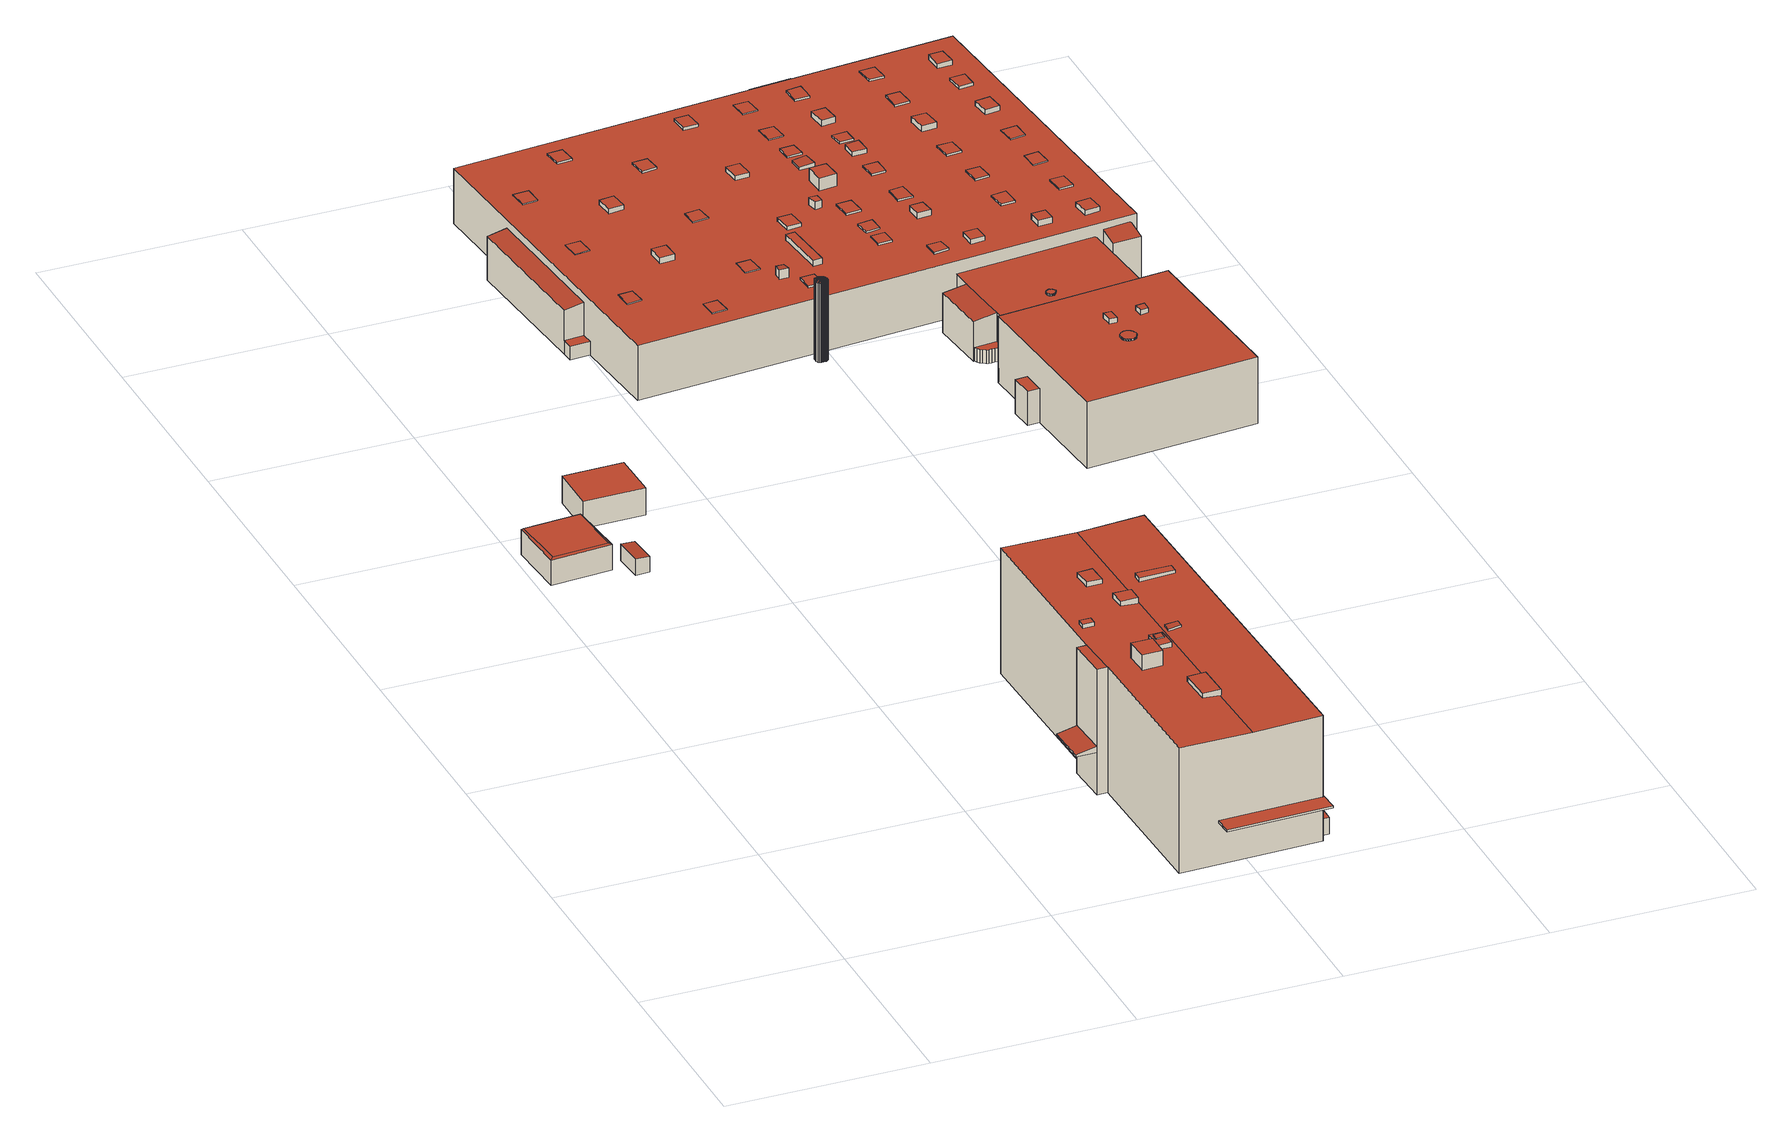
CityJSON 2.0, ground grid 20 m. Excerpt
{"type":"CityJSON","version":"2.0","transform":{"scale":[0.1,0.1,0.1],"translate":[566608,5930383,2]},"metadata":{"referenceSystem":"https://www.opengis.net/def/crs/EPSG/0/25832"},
"CityObjects":{
"building1":{"type":"Building","attributes":{"Grundfläche 2D":"36.582193","Grundhöhe NN":"2.313"},"geometry":[{"type":"Solid","lod":"3","boundaries":[[[[0,1,2,3]],[[1,4,5,2]],[[6,0,3,7]],[[4,6,7,5]],[[0,6,4,1]],[[8,9,3,2]],[[9,10,7,3]],[[10,11,5,7]],[[11,8,2,5]],[[11,10,9,8]]]],"semantics":{"surfaces":[{"type":"RoofSurface"},{"type":"WallSurface"},{"type":"GroundSurface"}],"values":[[0,0,0,0,0,1,1,1,1,2]]}}]},
"building2":{"type":"Building","attributes":{"Grundfläche 2D":"4.015650","Grundhöhe NN":"2.444"},"geometry":[{"type":"Solid","lod":"3","boundaries":[[[[12,13,14,15]],[[16,17,15,14]],[[17,18,12,15]],[[18,19,13,12]],[[19,16,14,13]],[[19,18,17,16]]]],"semantics":{"surfaces":[{"type":"RoofSurface"},{"type":"WallSurface"},{"type":"GroundSurface"}],"values":[[0,1,1,1,1,2]]}}]},
"building3":{"type":"Building","attributes":{"Grundfläche 2D":"29.527682","Grundhöhe NN":"2.157"},"geometry":[{"type":"Solid","lod":"3","boundaries":[[[[20,21,22,23]],[[24,25,23,22]],[[25,26,20,23]],[[26,27,21,20]],[[27,24,22,21]],[[27,26,25,24]]]],"semantics":{"surfaces":[{"type":"RoofSurface"},{"type":"WallSurface"},{"type":"GroundSurface"}],"values":[[0,1,1,1,1,2]]}}]},
"building4":{"type":"Building","attributes":{"Grundfläche 2D":"552.976117","Grundhöhe NN":"2.299"},"children":["building4-1","building4-2","building4-3","building4-4","building4-5","building4-6","building4-7","building4-8","building4-9","building4-10","building4-11"],"geometry":[{"type":"Solid","lod":"3","boundaries":[[[[28,29,30,31,32,33]],[[34,35,29,28,33,32,36,37]],[[37,38,39,34]],[[40,41,42,43]],[[44,30,29,35,45,46,47]],[[42,48,49,31,30,44,47,46,50,43]],[[36,32,31,49,51]],[[37,36,51,52]],[[38,37,52,53]],[[54,39,38,53,55,56]],[[39,54,56,55,57,34]],[[35,34,57,45]],[[40,43,50,58]],[[41,40,58,59]],[[42,41,59,48]],[[48,59,58,50,46,45,57,55,53,52,51,49]]]],"semantics":{"surfaces":[{"type":"RoofSurface"},{"type":"WallSurface"},{"type":"GroundSurface"}],"values":[[0,0,0,0,1,1,1,1,1,1,1,1,1,1,1,2]]}}]},
"building4-1":{"type":"BuildingInstallation","parents":["building4"],"geometry":[{"type":"MultiSurface","lod":"3","boundaries":[[[60,61,62,63],[64,65,66,67]],[[63,62,68,69]],[[60,63,69,70]],[[61,60,70,71]],[[62,61,71,68]]],"semantics":{"surfaces":[{"type":"RoofSurface"},{"type":"WallSurface"}],"values":[0,1,1,1,1]}}]},
"building4-2":{"type":"BuildingInstallation","parents":["building4"],"geometry":[{"type":"MultiSurface","lod":"3","boundaries":[[[72,73,74,75,76]],[[77,75,74,73,78,28]],[[76,75,77,33]],[[72,76,33,79]],[[73,72,79,78]]],"semantics":{"surfaces":[{"type":"RoofSurface"},{"type":"WallSurface"}],"values":[0,1,1,1,1]}}]},
"building4-3":{"type":"BuildingInstallation","parents":["building4"],"geometry":[{"type":"MultiSurface","lod":"3","boundaries":[[[80,81,82,83]],[[83,82,84,85]],[[80,83,85,86]],[[81,80,86,87]],[[82,81,87,84]]],"semantics":{"surfaces":[{"type":"RoofSurface"},{"type":"WallSurface"}],"values":[0,1,1,1,1]}}]},
"building4-4":{"type":"BuildingInstallation","parents":["building4"],"geometry":[{"type":"MultiSurface","lod":"3","boundaries":[[[88,89,90,91]],[[91,90,92,93]],[[88,91,93,94]],[[89,88,94,95]],[[90,89,95,92]]],"semantics":{"surfaces":[{"type":"RoofSurface"},{"type":"WallSurface"}],"values":[0,1,1,1,1]}}]},
"building4-5":{"type":"BuildingInstallation","parents":["building4"],"geometry":[{"type":"MultiSurface","lod":"3","boundaries":[[[96,97,98,99]],[[99,98,64,67]],[[96,99,67,66]],[[97,96,66,65]],[[98,97,65,64]]],"semantics":{"surfaces":[{"type":"RoofSurface"},{"type":"WallSurface"}],"values":[0,1,1,1,1]}}]},
"building4-6":{"type":"BuildingInstallation","parents":["building4"],"geometry":[{"type":"MultiSurface","lod":"3","boundaries":[[[100,101,102,103]],[[100,103,104,105]],[[103,102,106,104]],[[101,100,105,107]],[[102,101,107,106]]],"semantics":{"surfaces":[{"type":"RoofSurface"},{"type":"WallSurface"}],"values":[0,1,1,1,1]}}]},
"building4-7":{"type":"BuildingInstallation","parents":["building4"],"geometry":[{"type":"MultiSurface","lod":"3","boundaries":[[[108,109,110,111]],[[111,110,112,113]],[[113,114,108,111]],[[109,108,114,115]],[[115,112,110,109]]],"semantics":{"surfaces":[{"type":"RoofSurface"},{"type":"WallSurface"}],"values":[0,1,1,1,1]}}]},
"building4-8":{"type":"BuildingInstallation","parents":["building4"],"geometry":[{"type":"MultiSurface","lod":"3","boundaries":[[[116,117,118,119]],[[119,118,120,121]],[[116,119,121,122]],[[117,116,122,123]],[[118,117,123,120]]],"semantics":{"surfaces":[{"type":"RoofSurface"},{"type":"WallSurface"}],"values":[0,1,1,1,1]}}]},
"building4-9":{"type":"BuildingInstallation","parents":["building4"],"geometry":[{"type":"MultiSurface","lod":"3","boundaries":[[[124,125,126,127]],[[128,129,127,126]],[[129,130,124,127]],[[125,124,130,131]],[[126,125,131,128]]],"semantics":{"surfaces":[{"type":"RoofSurface"},{"type":"WallSurface"}],"values":[0,1,1,1,1]}}]},
"building4-10":{"type":"BuildingInstallation","parents":["building4"],"geometry":[{"type":"MultiSurface","lod":"3","boundaries":[[[132,133,54,134]],[[56,135,134,54]],[[135,136,132,134]],[[136,137,133,132]],[[137,56,54,133]],[[137,136,135,56]]],"semantics":{"surfaces":[{"type":"RoofSurface"},{"type":"WallSurface"},{"type":"OuterCeilingSurface"}],"values":[0,1,1,1,1,2]}}]},
"building4-11":{"type":"BuildingInstallation","parents":["building4"],"geometry":[{"type":"MultiSurface","lod":"3","boundaries":[[[138,139,140,44,141]],[[138,141,142,143]],[[139,138,143,144]],[[140,139,144,145]],[[141,44,140,145,47,142]],[[47,145,144,143,142]]],"semantics":{"surfaces":[{"type":"RoofSurface"},{"type":"WallSurface"},{"type":"OuterCeilingSurface"}],"values":[0,1,1,1,1,2]}}]},
"building5":{"type":"Building","attributes":{"Grundfläche 2D":"6.425202","Grundhöhe NN":"2.321"},"geometry":[{"type":"Solid","lod":"3","boundaries":[[[[146,147,148,149]],[[150,146,149,151]],[[151,149,148,152,153]],[[150,151,153,154]],[[147,146,150,154,155]],[[148,147,155,152]],[[153,152,155,154]]]],"semantics":{"surfaces":[{"type":"RoofSurface"},{"type":"WallSurface"},{"type":"GroundSurface"}],"values":[[0,0,1,1,1,1,2]]}}]},
"building6":{"type":"Building","attributes":{"Grundfläche 2D":"1.185271","Grundhöhe NN":"2.224"},"geometry":[{"type":"Solid","lod":"3","boundaries":[[[[156,157,158]],[[158,157,159]],[[160,157,156]],[[161,157,160]],[[162,157,161]],[[163,157,162]],[[164,165,157,163]],[[166,157,165]],[[167,157,166]],[[168,157,167]],[[169,157,168]],[[170,157,169]],[[171,157,170]],[[172,157,171]],[[173,157,172]],[[174,157,173]],[[175,157,174]],[[176,157,175]],[[177,157,176]],[[178,157,177]],[[179,157,178]],[[180,157,179]],[[181,157,180]],[[182,157,181]],[[183,157,182]],[[184,157,183]],[[185,157,184]],[[186,157,185]],[[187,157,186]],[[188,157,187]],[[188,189,157]],[[190,189,191]],[[157,189,190]],[[190,192,157]],[[193,157,194]],[[157,192,194]],[[159,157,193]],[[195,156,158,196]],[[160,156,195,197]],[[161,160,197,198]],[[158,159,199,196]],[[162,161,198,200]],[[163,162,200,201]],[[202,165,164,163,201,203]],[[166,165,202,204]],[[167,166,204,205]],[[168,167,205,206]],[[169,168,206,207]],[[170,169,207,208]],[[171,170,208,209]],[[172,171,209,210]],[[173,172,210,211]],[[174,173,211,212]],[[175,174,212,213]],[[176,175,213,214]],[[177,176,214,215]],[[178,177,215,216]],[[179,178,216,217]],[[180,179,217,218]],[[181,180,218,219]],[[182,181,219,220]],[[183,182,220,221]],[[184,183,221,222]],[[185,184,222,223]],[[186,185,223,224]],[[187,186,224,225]],[[188,187,225,226]],[[189,188,226,227]],[[191,189,227,228]],[[190,191,228,229]],[[192,190,229,230]],[[194,192,230,231]],[[193,194,231,232]],[[159,193,232,199]],[[224,223,222,221,220,219,218,217,216,215,214,213,212,211,210,209,208,207,206,205,204,202,203,201,200,198,197,195,196,199,232,231,230,229,228,227,226,225]]]],"semantics":{"surfaces":[{"type":"RoofSurface"},{"type":"WallSurface"},{"type":"GroundSurface"}],"values":[[0,0,0,0,0,0,0,0,0,0,0,0,0,0,0,0,0,0,0,0,0,0,0,0,0,0,0,0,0,0,0,0,0,0,0,0,0,1,1,1,1,1,1,1,1,1,1,1,1,1,1,1,1,1,1,1,1,1,1,1,1,1,1,1,1,1,1,1,1,1,1,1,1,1,2]]}}]},
"building7":{"type":"Building","attributes":{"Grundfläche 2D":"2354.865263","Grundhöhe NN":"2.224"},"children":["building7-1","building7-2","building7-3","building7-4","building7-5","building7-6","building7-7","building7-8","building7-9","building7-10","building7-11","building7-12","building7-13","building7-14","building7-15","building7-16","building7-17","building7-18","building7-19","building7-20","building7-21","building7-22","building7-23","building7-24","building7-25","building7-26","building7-27","building7-28","building7-29","building7-30","building7-31","building7-32","building7-33","building7-34","building7-35","building7-36","building7-37","building7-38","building7-39","building7-40","building7-41","building7-42","building7-43","building7-44","building7-45","building7-46","building7-47","building7-48","building7-49","building7-50","building7-51","building7-52"],"geometry":[{"type":"Solid","lod":"3","boundaries":[[[[233,234,235,236,237,238,239]],[[240,241,242,243]],[[244,245,246,247]],[[248,249,250,251]],[[252,253,254,255]],[[256,257,258,259]],[[260,261,262,263]],[[264,265,266,267]],[[268,269,270,236,235,234]],[[271,272,273,274]],[[275,276,277,278,279,280,281,282,283,284,285,286]],[[287,288,289,290]],[[291,292,293,294]],[[295,296,297,298,299,300]],[[301,302,237,236,284,283]],[[303,234,233,304]],[[239,238,305,306]],[[307,251,250,308]],[[248,251,307,309]],[[249,248,309,310]],[[255,254,311,312]],[[255,312,313,293,252]],[[252,293,292,253]],[[259,258,314,315]],[[256,259,315,316]],[[257,256,316,317]],[[260,263,318,319]],[[261,260,319,320]],[[262,261,320,321]],[[264,267,322,323]],[[265,264,323,324]],[[266,265,324,325]],[[268,234,303,326]],[[269,268,326,327]],[[236,270,269,327,328,285,284]],[[271,274,329,330]],[[272,271,330,331]],[[273,272,331,332]],[[257,317,333,241,240,334,314,258]],[[242,241,333,335]],[[243,242,335,336]],[[237,302,334,240,243,336,305,238]],[[286,285,328,337]],[[275,286,337,338]],[[276,275,338,339]],[[277,276,339,340]],[[278,277,340,341]],[[279,278,341,342]],[[280,279,342,343]],[[281,280,343,344]],[[282,281,344,345]],[[283,282,345,301]],[[254,253,292,291,346,347,244,247,348,311]],[[233,239,306,308,250,249,310,349,245,244,347,304]],[[246,245,349,350]],[[274,273,332,351,290,289,352,353,300,299,354,318,263,262,321,322,267,266,325,348,247,246,350,329]],[[287,290,351,355]],[[288,287,355,356]],[[289,288,356,352]],[[294,293,313,357]],[[291,294,357,346]],[[295,300,353,358]],[[296,295,358,359]],[[297,296,359,360]],[[298,297,360,361]],[[299,298,361,354]],[[334,302,301,345,344,343,342,341,340,339,338,337,328,327,326,303,304,347,346,357,313,312,311,348,325,324,323,322,321,320,319,318,354,361,360,359,358,353,352,356,355,351,332,331,330,329,350,349,310,309,307,308,306,305,336,335,333,317,316,315,314]]]],"semantics":{"surfaces":[{"type":"RoofSurface"},{"type":"WallSurface"},{"type":"GroundSurface"}],"values":[[0,0,0,0,0,0,0,0,0,0,0,0,0,0,1,1,1,1,1,1,1,1,1,1,1,1,1,1,1,1,1,1,1,1,1,1,1,1,1,1,1,1,1,1,1,1,1,1,1,1,1,1,1,1,1,1,1,1,1,1,1,1,1,1,1,1,2]]}}]},
"building7-1":{"type":"BuildingInstallation","parents":["building7"],"geometry":[{"type":"MultiSurface","lod":"3","boundaries":[[[362,363,364,365,366,367,368,369,370,371,372,373,374,375,376,377,378,379,380,381,382,383,384,385,386,387,388,389,390,391,392]],[[391,390,393,394]],[[392,391,394,395]],[[362,392,395,396]],[[363,362,396,397]],[[364,363,397,398]],[[365,364,398,399]],[[366,365,399,400]],[[367,366,400,401]],[[368,367,401,402]],[[369,368,402,403]],[[370,369,403,404]],[[371,370,404,405]],[[372,371,405,406]],[[373,372,406,407]],[[374,373,407,408]],[[375,374,408,409]],[[376,375,409,410]],[[377,376,410,411]],[[378,377,411,412]],[[379,378,412,413]],[[380,379,413,414]],[[381,380,414,415]],[[382,381,415,416]],[[383,382,416,417]],[[384,383,417,418]],[[385,384,418,419]],[[386,385,419,420]],[[387,386,420,421]],[[388,387,421,422]],[[389,388,422,423]],[[390,389,423,393]]],"semantics":{"surfaces":[{"type":"RoofSurface"},{"type":"WallSurface"}],"values":[0,1,1,1,1,1,1,1,1,1,1,1,1,1,1,1,1,1,1,1,1,1,1,1,1,1,1,1,1,1,1,1]}}]},
"building7-2":{"type":"BuildingInstallation","parents":["building7"],"geometry":[{"type":"MultiSurface","lod":"3","boundaries":[[[424,425,426,427]],[[427,426,428,429]],[[424,427,429,430]],[[425,424,430,431]],[[426,425,431,428]]],"semantics":{"surfaces":[{"type":"RoofSurface"},{"type":"WallSurface"}],"values":[0,1,1,1,1]}}]},
"building7-3":{"type":"BuildingInstallation","parents":["building7"],"geometry":[{"type":"MultiSurface","lod":"3","boundaries":[[[432,433,434,435,436,437,438,439,440,441,442,443,444,445,446,447,448,449,450,451,452,453,454,455,456,457,458,459,460,461,462,463,464,465,466,467,468,469,470,471]],[[440,439,472,473]],[[441,440,473,474]],[[442,441,474,475]],[[443,442,475,476]],[[444,443,476,477]],[[445,444,477,478]],[[446,445,478,479]],[[447,446,479,480]],[[448,447,480,481]],[[449,448,481,482]],[[450,449,482,483]],[[451,450,483,484]],[[452,451,484,485]],[[453,452,485,486]],[[454,453,486,487]],[[455,454,487,488]],[[456,455,488,489]],[[457,456,489,490]],[[458,457,490,491]],[[459,458,491,492]],[[460,459,492,493]],[[461,460,493,494]],[[462,461,494,495]],[[463,462,495,496]],[[464,463,496,497]],[[465,464,497,498]],[[466,465,498,499]],[[467,466,499,500]],[[468,467,500,501]],[[469,468,501,502]],[[470,469,502,503]],[[471,470,503,504]],[[432,471,504,505]],[[433,432,505,506]],[[434,433,506,507]],[[435,434,507,508]],[[436,435,508,509]],[[437,436,509,510]],[[438,437,510,511]],[[439,438,511,472]]],"semantics":{"surfaces":[{"type":"RoofSurface"},{"type":"WallSurface"}],"values":[0,1,1,1,1,1,1,1,1,1,1,1,1,1,1,1,1,1,1,1,1,1,1,1,1,1,1,1,1,1,1,1,1,1,1,1,1,1,1,1,1]}}]},
"building7-4":{"type":"BuildingInstallation","parents":["building7"],"geometry":[{"type":"MultiSurface","lod":"3","boundaries":[[[512,513,514,515]],[[515,514,516,517]],[[512,515,517,518]],[[513,512,518,519]],[[514,513,519,516]]],"semantics":{"surfaces":[{"type":"RoofSurface"},{"type":"WallSurface"}],"values":[0,1,1,1,1]}}]},
"building7-5":{"type":"BuildingInstallation","parents":["building7"],"geometry":[{"type":"MultiSurface","lod":"3","boundaries":[[[520,521,522,523]],[[523,522,524,525]],[[520,523,525,526]],[[521,520,526,527]],[[527,524,522,521]]],"semantics":{"surfaces":[{"type":"RoofSurface"},{"type":"WallSurface"}],"values":[0,1,1,1,1]}}]},
"building7-6":{"type":"BuildingInstallation","parents":["building7"],"geometry":[{"type":"MultiSurface","lod":"3","boundaries":[[[528,529,530,531]],[[531,530,532,533]],[[528,531,533,534]],[[529,528,534,535]],[[530,529,535,532]]],"semantics":{"surfaces":[{"type":"RoofSurface"},{"type":"WallSurface"}],"values":[0,1,1,1,1]}}]},
"building7-7":{"type":"BuildingInstallation","parents":["building7"],"geometry":[{"type":"MultiSurface","lod":"3","boundaries":[[[536,537,538,539]],[[539,538,540,541]],[[536,539,541,542]],[[537,536,542,543]],[[538,537,543,540]]],"semantics":{"surfaces":[{"type":"RoofSurface"},{"type":"WallSurface"}],"values":[0,1,1,1,1]}}]},
"building7-8":{"type":"BuildingInstallation","parents":["building7"],"geometry":[{"type":"MultiSurface","lod":"3","boundaries":[[[544,545,546,547]],[[545,544,548,549]],[[547,546,550,551]],[[544,547,551,548]],[[546,545,549,550]]],"semantics":{"surfaces":[{"type":"RoofSurface"},{"type":"WallSurface"}],"values":[0,1,1,1,1]}}]},
"building7-9":{"type":"BuildingInstallation","parents":["building7"],"geometry":[{"type":"MultiSurface","lod":"3","boundaries":[[[552,553,554,555]],[[554,556,557,555]],[[552,555,557,558]],[[553,552,558,559]],[[559,556,554,553]]],"semantics":{"surfaces":[{"type":"RoofSurface"},{"type":"WallSurface"}],"values":[0,1,1,1,1]}}]},
"building7-10":{"type":"BuildingInstallation","parents":["building7"],"geometry":[{"type":"MultiSurface","lod":"3","boundaries":[[[560,561,562,563]],[[561,560,564,565]],[[566,567,563,562]],[[567,564,560,563]],[[562,561,565,566]]],"semantics":{"surfaces":[{"type":"RoofSurface"},{"type":"WallSurface"}],"values":[0,1,1,1,1]}}]},
"building7-11":{"type":"BuildingInstallation","parents":["building7"],"geometry":[{"type":"MultiSurface","lod":"3","boundaries":[[[568,569,570,571]],[[571,570,572,573]],[[568,571,573,574]],[[569,568,574,575]],[[570,569,575,572]]],"semantics":{"surfaces":[{"type":"RoofSurface"},{"type":"WallSurface"}],"values":[0,1,1,1,1]}}]},
"building7-12":{"type":"BuildingInstallation","parents":["building7"],"geometry":[{"type":"MultiSurface","lod":"3","boundaries":[[[576,577,578,579]],[[579,578,580,581]],[[576,579,581,582]],[[577,576,582,583]],[[578,577,583,580]]],"semantics":{"surfaces":[{"type":"RoofSurface"},{"type":"WallSurface"}],"values":[0,1,1,1,1]}}]},
"building7-13":{"type":"BuildingInstallation","parents":["building7"],"geometry":[{"type":"MultiSurface","lod":"3","boundaries":[[[584,585,586,587]],[[587,586,588,589]],[[584,587,589,590]],[[585,584,590,591]],[[586,585,591,588]]],"semantics":{"surfaces":[{"type":"RoofSurface"},{"type":"WallSurface"}],"values":[0,1,1,1,1]}}]},
"building7-14":{"type":"BuildingInstallation","parents":["building7"],"geometry":[{"type":"MultiSurface","lod":"3","boundaries":[[[592,593,594,595]],[[595,594,596,597]],[[592,595,597,598]],[[593,592,598,599]],[[594,593,599,596]]],"semantics":{"surfaces":[{"type":"RoofSurface"},{"type":"WallSurface"}],"values":[0,1,1,1,1]}}]},
"building7-15":{"type":"BuildingInstallation","parents":["building7"],"geometry":[{"type":"MultiSurface","lod":"3","boundaries":[[[600,601,602,603]],[[603,602,604,605]],[[600,603,605,606]],[[606,607,601,600]],[[602,601,607,604]]],"semantics":{"surfaces":[{"type":"RoofSurface"},{"type":"WallSurface"}],"values":[0,1,1,1,1]}}]},
"building7-16":{"type":"BuildingInstallation","parents":["building7"],"geometry":[{"type":"MultiSurface","lod":"3","boundaries":[[[608,609,610,611]],[[611,610,612,613]],[[608,611,613,614]],[[609,608,614,615]],[[610,609,615,612]]],"semantics":{"surfaces":[{"type":"RoofSurface"},{"type":"WallSurface"}],"values":[0,1,1,1,1]}}]},
"building7-17":{"type":"BuildingInstallation","parents":["building7"],"geometry":[{"type":"MultiSurface","lod":"3","boundaries":[[[616,617,618,619]],[[619,618,620,621]],[[616,619,621,622]],[[617,616,622,623]],[[618,617,623,620]]],"semantics":{"surfaces":[{"type":"RoofSurface"},{"type":"WallSurface"}],"values":[0,1,1,1,1]}}]},
"building7-18":{"type":"BuildingInstallation","parents":["building7"],"geometry":[{"type":"MultiSurface","lod":"3","boundaries":[[[624,625,626,627]],[[627,626,628,629]],[[624,627,629,630]],[[630,631,625,624]],[[631,628,626,625]]],"semantics":{"surfaces":[{"type":"RoofSurface"},{"type":"WallSurface"}],"values":[0,1,1,1,1]}}]},
"building7-19":{"type":"BuildingInstallation","parents":["building7"],"geometry":[{"type":"MultiSurface","lod":"3","boundaries":[[[632,633,634,635]],[[635,634,636,637]],[[632,635,637,638]],[[633,632,638,639]],[[634,633,639,636]]],"semantics":{"surfaces":[{"type":"RoofSurface"},{"type":"WallSurface"}],"values":[0,1,1,1,1]}}]},
"building7-20":{"type":"BuildingInstallation","parents":["building7"],"geometry":[{"type":"MultiSurface","lod":"3","boundaries":[[[640,641,642,643]],[[643,642,644,645]],[[640,643,645,646]],[[641,640,646,647]],[[642,641,647,644]]],"semantics":{"surfaces":[{"type":"RoofSurface"},{"type":"WallSurface"}],"values":[0,1,1,1,1]}}]},
"building7-21":{"type":"BuildingInstallation","parents":["building7"],"geometry":[{"type":"MultiSurface","lod":"3","boundaries":[[[648,649,650,651]],[[651,650,652,653]],[[648,651,653,654]],[[649,648,654,655]],[[650,649,655,652]]],"semantics":{"surfaces":[{"type":"RoofSurface"},{"type":"WallSurface"}],"values":[0,1,1,1,1]}}]},
"building7-22":{"type":"BuildingInstallation","parents":["building7"],"geometry":[{"type":"MultiSurface","lod":"3","boundaries":[[[656,657,658,659]],[[659,658,660,661]],[[656,659,661,662]],[[662,663,657,656]],[[663,660,658,657]]],"semantics":{"surfaces":[{"type":"RoofSurface"},{"type":"WallSurface"}],"values":[0,1,1,1,1]}}]},
"building7-23":{"type":"BuildingInstallation","parents":["building7"],"geometry":[{"type":"MultiSurface","lod":"3","boundaries":[[[664,665,666,667]],[[667,666,668,669]],[[669,670,664,667]],[[665,664,670,671]],[[671,668,666,665]]],"semantics":{"surfaces":[{"type":"RoofSurface"},{"type":"WallSurface"}],"values":[0,1,1,1,1]}}]},
"building7-24":{"type":"BuildingInstallation","parents":["building7"],"geometry":[{"type":"MultiSurface","lod":"3","boundaries":[[[672,673,674,675]],[[675,674,676,677]],[[672,675,677,678]],[[673,672,678,679]],[[674,673,679,676]]],"semantics":{"surfaces":[{"type":"RoofSurface"},{"type":"WallSurface"}],"values":[0,1,1,1,1]}}]},
"building7-25":{"type":"BuildingInstallation","parents":["building7"],"geometry":[{"type":"MultiSurface","lod":"3","boundaries":[[[680,681,682,683]],[[683,682,684,685]],[[680,683,685,686]],[[681,680,686,687]],[[682,681,687,684]]],"semantics":{"surfaces":[{"type":"RoofSurface"},{"type":"WallSurface"}],"values":[0,1,1,1,1]}}]},
"building7-26":{"type":"BuildingInstallation","parents":["building7"],"geometry":[{"type":"MultiSurface","lod":"3","boundaries":[[[688,689,690,691]],[[691,690,692,693]],[[688,691,693,694]],[[689,688,694,695]],[[690,689,695,692]]],"semantics":{"surfaces":[{"type":"RoofSurface"},{"type":"WallSurface"}],"values":[0,1,1,1,1]}}]},
"building7-27":{"type":"BuildingInstallation","parents":["building7"],"geometry":[{"type":"MultiSurface","lod":"3","boundaries":[[[696,697,698,699]],[[696,699,700,701]],[[702,700,699,698]],[[701,703,697,696]],[[698,697,703,702]]],"semantics":{"surfaces":[{"type":"RoofSurface"},{"type":"WallSurface"}],"values":[0,1,1,1,1]}}]},
"building7-28":{"type":"BuildingInstallation","parents":["building7"],"geometry":[{"type":"MultiSurface","lod":"3","boundaries":[[[704,705,706,707]],[[707,706,708,709]],[[704,707,709,710]],[[705,704,710,711]],[[706,705,711,708]]],"semantics":{"surfaces":[{"type":"RoofSurface"},{"type":"WallSurface"}],"values":[0,1,1,1,1]}}]},
"building7-29":{"type":"BuildingInstallation","parents":["building7"],"geometry":[{"type":"MultiSurface","lod":"3","boundaries":[[[712,713,714,715]],[[715,714,716,717]],[[712,715,717,718]],[[713,712,718,719]],[[714,713,719,716]]],"semantics":{"surfaces":[{"type":"RoofSurface"},{"type":"WallSurface"}],"values":[0,1,1,1,1]}}]},
"building7-30":{"type":"BuildingInstallation","parents":["building7"],"geometry":[{"type":"MultiSurface","lod":"3","boundaries":[[[720,721,722,723]],[[723,722,724,725]],[[720,723,725,726]],[[721,720,726,727]],[[722,721,727,724]]],"semantics":{"surfaces":[{"type":"RoofSurface"},{"type":"WallSurface"}],"values":[0,1,1,1,1]}}]},
"building7-31":{"type":"BuildingInstallation","parents":["building7"],"geometry":[{"type":"MultiSurface","lod":"3","boundaries":[[[728,729,730,731]],[[731,730,732,733]],[[728,731,733,734]],[[729,728,734,735]],[[730,729,735,732]]],"semantics":{"surfaces":[{"type":"RoofSurface"},{"type":"WallSurface"}],"values":[0,1,1,1,1]}}]},
"building7-32":{"type":"BuildingInstallation","parents":["building7"],"geometry":[{"type":"MultiSurface","lod":"3","boundaries":[[[736,737,738,739]],[[739,738,740,741]],[[736,739,741,742]],[[737,736,742,743]],[[738,737,743,740]]],"semantics":{"surfaces":[{"type":"RoofSurface"},{"type":"WallSurface"}],"values":[0,1,1,1,1]}}]},
"building7-33":{"type":"BuildingInstallation","parents":["building7"],"geometry":[{"type":"MultiSurface","lod":"3","boundaries":[[[744,745,746,747]],[[747,746,748,749]],[[744,747,749,750]],[[745,744,750,751]],[[746,745,751,748]]],"semantics":{"surfaces":[{"type":"RoofSurface"},{"type":"WallSurface"}],"values":[0,1,1,1,1]}}]},
"building7-34":{"type":"BuildingInstallation","parents":["building7"],"geometry":[{"type":"MultiSurface","lod":"3","boundaries":[[[752,753,754,755]],[[755,754,756,757]],[[752,755,757,758]],[[753,752,758,759]],[[754,753,759,756]]],"semantics":{"surfaces":[{"type":"RoofSurface"},{"type":"WallSurface"}],"values":[0,1,1,1,1]}}]},
"building7-35":{"type":"BuildingInstallation","parents":["building7"],"geometry":[{"type":"MultiSurface","lod":"3","boundaries":[[[760,761,762,763]],[[763,762,764,765]],[[760,763,765,766]],[[761,760,766,767]],[[762,761,767,764]]],"semantics":{"surfaces":[{"type":"RoofSurface"},{"type":"WallSurface"}],"values":[0,1,1,1,1]}}]},
"building7-36":{"type":"BuildingInstallation","parents":["building7"],"geometry":[{"type":"MultiSurface","lod":"3","boundaries":[[[768,769,770,771]],[[771,770,772,773]],[[773,774,768,771]],[[769,768,774,775]],[[775,772,770,769]]],"semantics":{"surfaces":[{"type":"RoofSurface"},{"type":"WallSurface"}],"values":[0,1,1,1,1]}}]},
"building7-37":{"type":"BuildingInstallation","parents":["building7"],"geometry":[{"type":"MultiSurface","lod":"3","boundaries":[[[776,777,778,779]],[[780,781,779,778]],[[776,779,781,782]],[[777,776,782,783]],[[783,780,778,777]]],"semantics":{"surfaces":[{"type":"RoofSurface"},{"type":"WallSurface"}],"values":[0,1,1,1,1]}}]},
"building7-38":{"type":"BuildingInstallation","parents":["building7"],"geometry":[{"type":"MultiSurface","lod":"3","boundaries":[[[784,785,786,787]],[[787,786,788,789]],[[784,787,789,790]],[[785,784,790,791]],[[786,785,791,788]]],"semantics":{"surfaces":[{"type":"RoofSurface"},{"type":"WallSurface"}],"values":[0,1,1,1,1]}}]},
"building7-39":{"type":"BuildingInstallation","parents":["building7"],"geometry":[{"type":"MultiSurface","lod":"3","boundaries":[[[792,793,794,795]],[[796,797,795,794]],[[792,795,797,798]],[[793,792,798,799]],[[799,796,794,793]]],"semantics":{"surfaces":[{"type":"RoofSurface"},{"type":"WallSurface"}],"values":[0,1,1,1,1]}}]},
"building7-40":{"type":"BuildingInstallation","parents":["building7"],"geometry":[{"type":"MultiSurface","lod":"3","boundaries":[[[800,801,802,803]],[[803,802,804,805]],[[800,803,805,806]],[[801,800,806,807]],[[802,801,807,804]]],"semantics":{"surfaces":[{"type":"RoofSurface"},{"type":"WallSurface"}],"values":[0,1,1,1,1]}}]},
"building7-41":{"type":"BuildingInstallation","parents":["building7"],"geometry":[{"type":"MultiSurface","lod":"3","boundaries":[[[808,809,810,811]],[[812,813,811,810]],[[808,811,813,814]],[[809,808,814,815]],[[815,812,810,809]]],"semantics":{"surfaces":[{"type":"RoofSurface"},{"type":"WallSurface"}],"values":[0,1,1,1,1]}}]},
"building7-42":{"type":"BuildingInstallation","parents":["building7"],"geometry":[{"type":"MultiSurface","lod":"3","boundaries":[[[816,817,818,819]],[[819,818,820,821]],[[816,819,821,822]],[[817,816,822,823]],[[818,817,823,820]]],"semantics":{"surfaces":[{"type":"RoofSurface"},{"type":"WallSurface"}],"values":[0,1,1,1,1]}}]},
"building7-43":{"type":"BuildingInstallation","parents":["building7"],"geometry":[{"type":"MultiSurface","lod":"3","boundaries":[[[824,825,826,827]],[[825,824,828,829]],[[827,826,830,831]],[[824,827,831,828]],[[826,825,829,830]]],"semantics":{"surfaces":[{"type":"RoofSurface"},{"type":"WallSurface"}],"values":[0,1,1,1,1]}}]},
"building7-44":{"type":"BuildingInstallation","parents":["building7"],"geometry":[{"type":"MultiSurface","lod":"3","boundaries":[[[832,833,834,835]],[[835,834,836,837]],[[832,835,837,838]],[[833,832,838,839]],[[834,833,839,836]]],"semantics":{"surfaces":[{"type":"RoofSurface"},{"type":"WallSurface"}],"values":[0,1,1,1,1]}}]},
"building7-45":{"type":"BuildingInstallation","parents":["building7"],"geometry":[{"type":"MultiSurface","lod":"3","boundaries":[[[840,841,842,843]],[[843,842,844,845]],[[845,846,840,843]],[[841,840,846,847]],[[847,844,842,841]]],"semantics":{"surfaces":[{"type":"RoofSurface"},{"type":"WallSurface"}],"values":[0,1,1,1,1]}}]},
"building7-46":{"type":"BuildingInstallation","parents":["building7"],"geometry":[{"type":"MultiSurface","lod":"3","boundaries":[[[848,849,850,851]],[[851,850,852,853]],[[853,854,848,851]],[[849,848,854,855]],[[855,852,850,849]]],"semantics":{"surfaces":[{"type":"RoofSurface"},{"type":"WallSurface"}],"values":[0,1,1,1,1]}}]},
"building7-47":{"type":"BuildingInstallation","parents":["building7"],"geometry":[{"type":"MultiSurface","lod":"3","boundaries":[[[856,857,858,859]],[[856,859,860,861]],[[858,857,862,863]],[[859,858,863,860]],[[857,856,861,862]]],"semantics":{"surfaces":[{"type":"RoofSurface"},{"type":"WallSurface"}],"values":[0,1,1,1,1]}}]},
"building7-48":{"type":"BuildingInstallation","parents":["building7"],"geometry":[{"type":"MultiSurface","lod":"3","boundaries":[[[864,865,866,867]],[[867,866,868,869]],[[864,867,869,870]],[[865,864,870,871]],[[866,865,871,868]]],"semantics":{"surfaces":[{"type":"RoofSurface"},{"type":"WallSurface"}],"values":[0,1,1,1,1]}}]},
"building7-49":{"type":"BuildingInstallation","parents":["building7"],"geometry":[{"type":"MultiSurface","lod":"3","boundaries":[[[872,873,874,875]],[[875,874,876,877]],[[872,875,877,878]],[[873,872,878,879]],[[874,873,879,876]]],"semantics":{"surfaces":[{"type":"RoofSurface"},{"type":"WallSurface"}],"values":[0,1,1,1,1]}}]},
"building7-50":{"type":"BuildingInstallation","parents":["building7"],"geometry":[{"type":"MultiSurface","lod":"3","boundaries":[[[880,881,882,883]],[[883,882,884,885]],[[885,886,880,883]],[[881,880,886,887]],[[887,884,882,881]]],"semantics":{"surfaces":[{"type":"RoofSurface"},{"type":"WallSurface"}],"values":[0,1,1,1,1]}}]},
"building7-51":{"type":"BuildingInstallation","parents":["building7"],"geometry":[{"type":"MultiSurface","lod":"3","boundaries":[[[888,889,890,891]],[[891,890,892,893]],[[888,891,893,894]],[[889,888,894,895]],[[895,892,890,889]]],"semantics":{"surfaces":[{"type":"RoofSurface"},{"type":"WallSurface"}],"values":[0,1,1,1,1]}}]},
"building7-52":{"type":"BuildingInstallation","parents":["building7"],"geometry":[{"type":"MultiSurface","lod":"3","boundaries":[[[896,897,898,899]],[[899,898,900,901]],[[901,902,896,899]],[[897,896,902,903]],[[903,900,898,897]]],"semantics":{"surfaces":[{"type":"RoofSurface"},{"type":"WallSurface"}],"values":[0,1,1,1,1]}}]}
},
"vertices":[
[70,716,31],[14,712,31],[12,710,29],[73,715,29],[10,769,31],[8,771,29],[66,773,31],[68,775,29],[12,710,3],[73,715,3],[68,775,3],[8,771,3],
[100,727,20],[86,726,21],[88,696,21],[102,697,20],[88,696,4],[102,697,4],[100,727,4],[86,726,4],
[138,844,30],[78,843,30],[78,794,30],[139,795,30],[78,794,2],[139,795,2],[138,844,2],[78,843,2],
[405,98,131],[407,26,131],[475,27,133],[464,416,133],[398,414,131],[405,132,131],[330,180,133],[334,23,133],[323,412,133],[328,223,133],[318,223,133],[320,180,133],[485,36,20],[485,58,20],[474,57,20],[474,36,20],[475,27,49],[334,23,3],[475,27,3],[475,27,47],[474,57,3],[464,416,3],[474,36,3],[323,412,3],[328,223,3],[318,223,3],[320,180,53],[320,180,3],[320,180,47],[330,180,3],[485,36,3],[485,58,3],
[397,214,136],[384,214,136],[385,193,136],[398,194,136],[395,212,136],[395,204,136],[387,204,136],[387,211,136],[385,193,132],[398,194,131],[397,214,131],[384,214,132],
[387,131,137],[388,98,137],[405,98,137],[406,98,137],[405,132,137],[406,98,131],[388,98,132],[387,131,132],
[377,188,148],[356,188,148],[357,164,148],[377,165,148],[357,164,132],[377,165,132],[377,188,132],[356,188,132],
[400,293,137],[382,293,137],[383,277,137],[400,277,137],[383,277,132],[400,277,131],[400,293,131],[382,293,132],
[387,204,137],[395,204,137],[395,212,137],[387,211,137],
[419,230,134],[406,230,133],[406,221,133],[419,222,134],[419,222,132],[419,230,132],[406,221,131],[406,230,131],
[347,260,137],[336,260,137],[336,252,137],[347,252,137],[336,252,133],[347,252,133],[347,260,133],[336,260,133],
[450,320,136],[415,320,136],[415,310,136],[450,311,136],[415,310,132],[450,311,133],[450,320,133],[415,320,132],
[382,340,137],[367,339,137],[368,320,137],[383,320,137],[368,320,132],[383,320,132],[382,340,132],[367,339,132],
[298,221,49],[299,180,49],[319,222,53],[319,222,47],[298,221,47],[299,180,47],
[373,5,49],[477,8,49],[476,28,49],[372,25,49],[372,25,47],[373,5,47],[477,8,47],[476,28,47],
[425,461,24],[409,461,20],[409,439,20],[426,439,24],[438,461,20],[439,439,20],[409,439,3],[439,439,3],[438,461,3],[409,461,3],
[390,996,84],[390,990,87],[391,996,84],[392,995,84],[389,996,84],[388,995,84],[387,995,84],[386,995,84],[386,994,84],[385,994,84],[385,993,84],[384,992,84],[384,991,84],[384,990,84],[384,989,84],[384,988,84],[384,987,84],[385,986,84],[385,985,84],[386,985,84],[387,984,84],[388,984,84],[389,984,84],[390,984,84],[391,984,84],[392,984,84],[393,984,84],[393,985,84],[394,985,84],[395,986,84],[395,987,84],[396,988,84],[396,989,84],[396,990,84],[395,992,84],[396,991,84],[395,993,84],[393,995,84],[394,994,84],[390,996,2],[391,996,2],[389,996,2],[388,995,2],[392,995,2],[387,995,2],[386,995,2],[385,994,2],[386,994,2],[385,993,2],[384,992,2],[384,991,2],[384,990,2],[384,989,2],[384,988,2],[384,987,2],[385,986,2],[385,985,2],[386,985,2],[387,984,2],[388,984,2],[389,984,2],[390,984,2],[391,984,2],[392,984,2],[393,984,2],[393,985,2],[394,985,2],[395,986,2],[395,987,2],[396,988,2],[396,989,2],[396,990,2],[396,991,2],[395,992,2],[395,993,2],[394,994,2],[393,995,2],
[531,1013,46],[532,993,46],[536,952,46],[538,936,46],[541,892,46],[682,905,46],[671,1026,46],[520,890,71],[535,719,71],[706,734,71],[691,906,71],[210,985,59],[712,1029,59],[681,1383,59],[179,1338,59],[708,1009,47],[706,1029,52],[678,1026,52],[680,1007,47],[181,1086,47],[201,1088,50],[188,1236,50],[168,1234,47],[515,810,37],[527,811,37],[525,835,37],[513,834,37],[376,1375,42],[336,1371,42],[337,1352,47],[378,1356,47],[324,1370,42],[279,1366,42],[281,1347,48],[326,1351,48],[508,991,43],[514,933,43],[515,934,43],[547,1379,15],[535,1378,15],[536,1370,15],[548,1371,15],[518,929,16],[520,928,16],[523,926,16],[525,925,16],[528,925,16],[531,925,16],[534,925,16],[536,926,16],[538,927,16],[538,936,16],[515,934,16],[516,931,16],[527,1390,46],[485,1386,46],[487,1365,47],[529,1369,47],[202,1076,16],[201,1088,16],[181,1086,16],[182,1074,16],[475,1382,42],[440,1379,42],[439,1381,42],[384,1376,42],[386,1356,48],[477,1364,48],[538,927,2],[541,892,2],[532,993,2],[531,1013,2],[682,905,2],[671,1026,2],[680,1007,2],[678,1026,2],[708,1009,2],[706,1029,2],[188,1236,2],[168,1234,2],[181,1086,2],[525,835,2],[513,834,2],[515,810,2],[527,811,2],[378,1356,2],[376,1375,2],[336,1371,2],[337,1352,2],[326,1351,2],[324,1370,2],[279,1366,2],[281,1347,2],[508,991,2],[514,933,2],[515,934,2],[548,1371,2],[547,1379,2],[535,1378,2],[536,1370,2],[535,719,2],[520,890,2],[706,734,2],[691,906,2],[516,931,2],[518,929,2],[520,928,2],[523,926,2],[525,925,2],[528,925,2],[531,925,2],[534,925,2],[536,926,2],[202,1076,2],[210,985,2],[179,1338,2],[712,1029,2],[681,1383,2],[529,1369,2],[487,1365,2],[477,1364,2],[386,1356,2],[527,1390,2],[485,1386,2],[182,1074,2],[475,1382,2],[440,1379,2],[439,1381,2],[384,1376,2],
[598,952,48],[597,952,48],[596,952,48],[596,953,48],[595,953,48],[594,953,48],[594,952,48],[593,952,48],[592,952,48],[592,951,48],[591,950,48],[591,949,48],[591,948,48],[591,947,48],[591,946,48],[592,946,48],[592,945,48],[593,945,48],[593,944,48],[594,944,48],[595,944,48],[596,944,48],[597,944,48],[598,945,48],[599,946,48],[599,947,48],[600,948,48],[600,949,48],[599,950,48],[599,951,48],[598,951,48],[599,950,46],[599,951,46],[598,951,46],[598,952,46],[597,952,46],[596,952,46],[596,953,46],[595,953,46],[594,953,46],[594,952,46],[593,952,46],[592,952,46],[592,951,46],[591,950,46],[591,949,46],[591,948,46],[591,947,46],[591,946,46],[592,946,46],[592,945,46],[593,945,46],[593,944,46],[594,944,46],[595,944,46],[596,944,46],[597,944,46],[598,945,46],[599,946,46],[599,947,46],[600,948,46],[600,949,46],
[646,853,76],[637,852,76],[638,843,76],[646,844,76],[638,843,71],[646,844,71],[646,853,71],[637,852,71],
[618,817,73],[618,818,73],[617,818,73],[615,819,73],[614,819,73],[613,819,73],[612,819,73],[611,819,73],[610,818,73],[609,818,73],[608,817,73],[607,816,73],[606,815,73],[606,814,73],[606,812,73],[606,811,73],[606,810,73],[606,809,73],[606,808,73],[607,807,73],[608,806,73],[609,805,73],[610,805,73],[611,804,73],[612,804,73],[613,804,73],[615,804,73],[616,804,73],[617,805,73],[618,805,73],[619,806,73],[619,807,73],[620,808,73],[620,809,73],[621,810,73],[621,812,73],[621,813,73],[620,814,73],[620,815,73],[619,816,73],[611,819,71],[610,818,71],[609,818,71],[608,817,71],[607,816,71],[606,815,71],[606,814,71],[606,812,71],[606,811,71],[606,810,71],[606,809,71],[606,808,71],[607,807,71],[608,806,71],[609,805,71],[610,805,71],[611,804,71],[612,804,71],[613,804,71],[615,804,71],[616,804,71],[617,805,71],[618,805,71],[619,806,71],[619,807,71],[620,808,71],[620,809,71],[621,810,71],[621,812,71],[621,813,71],[620,814,71],[620,815,71],[619,816,71],[618,817,71],[618,818,71],[617,818,71],[615,819,71],[614,819,71],[613,819,71],[612,819,71],
[613,851,76],[605,851,76],[606,839,76],[614,839,76],[606,839,71],[614,839,71],[613,851,71],[605,851,71],
[532,1200,61],[517,1199,61],[519,1182,61],[533,1183,61],[519,1182,59],[533,1183,59],[532,1200,59],[517,1199,59],
[424,1141,63],[410,1140,63],[412,1122,63],[426,1123,63],[412,1122,59],[426,1123,59],[424,1141,59],[410,1140,59],
[598,1307,61],[584,1306,61],[585,1287,61],[600,1288,61],[585,1287,59],[600,1288,59],[598,1307,59],[584,1306,59],
[471,1295,60],[456,1294,60],[458,1275,60],[473,1277,60],[471,1295,59],[456,1294,59],[458,1275,59],[473,1277,59],
[530,1048,61],[516,1047,61],[517,1032,61],[532,1034,61],[517,1032,59],[532,1034,59],[530,1048,59],[516,1047,59],
[344,1284,61],[329,1283,61],[331,1265,61],[346,1267,61],[344,1284,59],[329,1283,59],[331,1265,59],[346,1267,59],
[613,1157,61],[599,1156,61],[601,1138,61],[615,1140,61],[601,1138,59],[615,1140,59],[613,1157,59],[599,1156,59],
[523,1300,65],[509,1299,65],[511,1280,65],[525,1282,65],[511,1280,59],[525,1282,59],[523,1300,59],[509,1299,59],
[594,1356,61],[579,1355,61],[581,1337,61],[596,1338,61],[581,1337,59],[596,1338,59],[594,1356,59],[579,1355,59],
[488,1107,61],[473,1105,61],[475,1090,61],[489,1092,61],[475,1090,59],[489,1092,59],[488,1107,59],[473,1105,59],
[380,1053,68],[372,1053,68],[372,1044,69],[381,1044,69],[372,1044,59],[381,1044,59],[380,1053,59],[372,1053,59],
[306,1030,60],[292,1029,60],[293,1011,60],[308,1012,60],[293,1011,59],[308,1012,59],[306,1030,59],[292,1029,59],
[415,1240,64],[401,1239,64],[403,1221,64],[417,1222,64],[403,1221,59],[417,1222,59],[415,1240,59],[401,1239,59],
[529,1237,64],[515,1235,64],[516,1220,64],[530,1221,64],[516,1220,59],[530,1221,59],[529,1237,59],[515,1235,59],
[567,1052,64],[553,1051,64],[554,1036,64],[568,1037,64],[554,1036,59],[568,1037,59],[567,1052,59],[553,1051,59],
[667,1263,64],[652,1261,64],[654,1243,64],[669,1245,64],[654,1243,59],[669,1245,59],[667,1263,59],[652,1261,59],
[527,1260,61],[512,1259,61],[514,1245,61],[528,1246,61],[514,1245,59],[528,1246,59],[527,1260,59],[512,1259,59],
[289,1230,64],[274,1228,64],[276,1210,64],[291,1212,64],[276,1210,59],[291,1212,59],[289,1230,59],[274,1228,59],
[681,1063,64],[666,1061,64],[668,1044,64],[683,1046,64],[668,1044,59],[683,1046,59],[681,1063,59],[666,1061,59],
[467,1345,60],[452,1344,60],[454,1326,60],[469,1327,60],[454,1326,59],[469,1327,59],[467,1345,59],[452,1344,59],
[298,1130,65],[283,1129,65],[284,1111,65],[299,1112,65],[284,1111,59],[299,1112,59],[298,1130,59],[283,1129,59],
[413,1107,65],[404,1106,65],[409,1054,65],[418,1055,65],[409,1054,59],[418,1055,59],[413,1107,59],[404,1106,59],
[242,1074,60],[228,1073,60],[229,1055,60],[244,1057,60],[244,1057,59],[242,1074,59],[229,1055,59],[228,1073,59],
[476,1081,61],[477,1066,61],[491,1067,61],[490,1082,61],[491,1067,59],[490,1082,59],[476,1081,59],[477,1066,59],
[635,1057,65],[621,1056,65],[622,1042,65],[636,1043,65],[622,1042,59],[636,1043,59],[635,1057,59],[621,1056,59],
[672,1213,60],[656,1211,60],[658,1193,60],[673,1195,60],[658,1193,59],[673,1195,59],[672,1213,59],[656,1211,59],
[481,1197,72],[464,1196,72],[465,1175,72],[483,1177,72],[465,1175,59],[483,1177,59],[481,1197,59],[464,1196,59],
[361,1085,60],[347,1084,60],[348,1066,60],[363,1067,60],[348,1066,59],[363,1067,59],[361,1085,59],[347,1084,59],
[520,1350,61],[505,1348,61],[506,1330,61],[521,1331,61],[506,1330,59],[521,1331,59],[520,1350,59],[505,1348,59],
[474,1256,61],[460,1255,61],[461,1240,61],[476,1241,61],[461,1240,59],[476,1241,59],[474,1256,59],[460,1255,59],
[672,1163,60],[658,1161,60],[659,1143,60],[674,1145,60],[659,1143,59],[674,1145,59],[672,1163,59],[658,1161,59],
[603,1257,65],[588,1256,65],[590,1237,65],[605,1238,65],[590,1237,59],[605,1238,59],[603,1257,59],[588,1256,59],
[607,1207,61],[592,1206,61],[594,1188,61],[609,1189,61],[594,1188,59],[609,1189,59],[607,1207,59],[592,1206,59],
[353,1185,60],[338,1183,60],[339,1166,60],[355,1168,60],[339,1166,59],[355,1168,59],[353,1185,59],[338,1183,59],
[403,1038,61],[389,1037,61],[390,1020,61],[405,1021,61],[390,1020,59],[405,1021,59],[403,1038,59],[389,1037,59],
[618,1108,61],[603,1106,61],[605,1088,61],[619,1089,61],[605,1088,59],[619,1089,59],[618,1108,59],[603,1106,59],
[282,1310,61],[280,1328,61],[265,1327,61],[267,1309,61],[265,1327,59],[267,1309,59],[282,1310,59],[280,1328,59],
[463,1216,62],[478,1217,63],[476,1232,63],[462,1230,62],[476,1232,59],[462,1230,59],[463,1216,59],[478,1217,59],
[225,1274,60],[209,1273,60],[211,1254,60],[226,1256,60],[225,1274,59],[209,1273,59],[211,1254,59],[226,1256,59],
[663,1312,62],[648,1311,62],[650,1293,62],[664,1295,62],[650,1293,59],[664,1295,59],[663,1312,59],[648,1311,59],
[539,1112,65],[526,1111,65],[527,1096,65],[541,1097,65],[527,1096,59],[541,1097,59],[539,1112,59],[526,1111,59],
[484,1146,61],[469,1145,61],[471,1126,61],[486,1127,61],[471,1126,59],[486,1127,59],[484,1146,59],[469,1145,59],
[233,1174,60],[218,1173,60],[220,1154,60],[235,1156,60],[235,1156,59],[233,1174,59],[218,1173,59],[220,1154,59],
[659,1354,64],[645,1353,64],[646,1335,64],[661,1336,64],[646,1335,59],[661,1336,59],[659,1354,59],[645,1353,59],
[455,1156,67],[447,1156,67],[449,1146,67],[456,1147,67],[449,1146,59],[456,1147,59],[455,1156,59],[447,1156,59],
[407,1340,62],[393,1339,62],[394,1321,62],[409,1322,62],[394,1321,59],[409,1322,59],[407,1340,59],[393,1339,59],
[536,1151,61],[522,1149,61],[523,1131,61],[538,1132,61],[523,1131,59],[538,1132,59],[536,1151,59],[522,1149,59],
[676,1113,61],[662,1112,61],[664,1094,61],[678,1095,61],[664,1094,59],[678,1095,59],[676,1113,59],[662,1112,59]
]}
